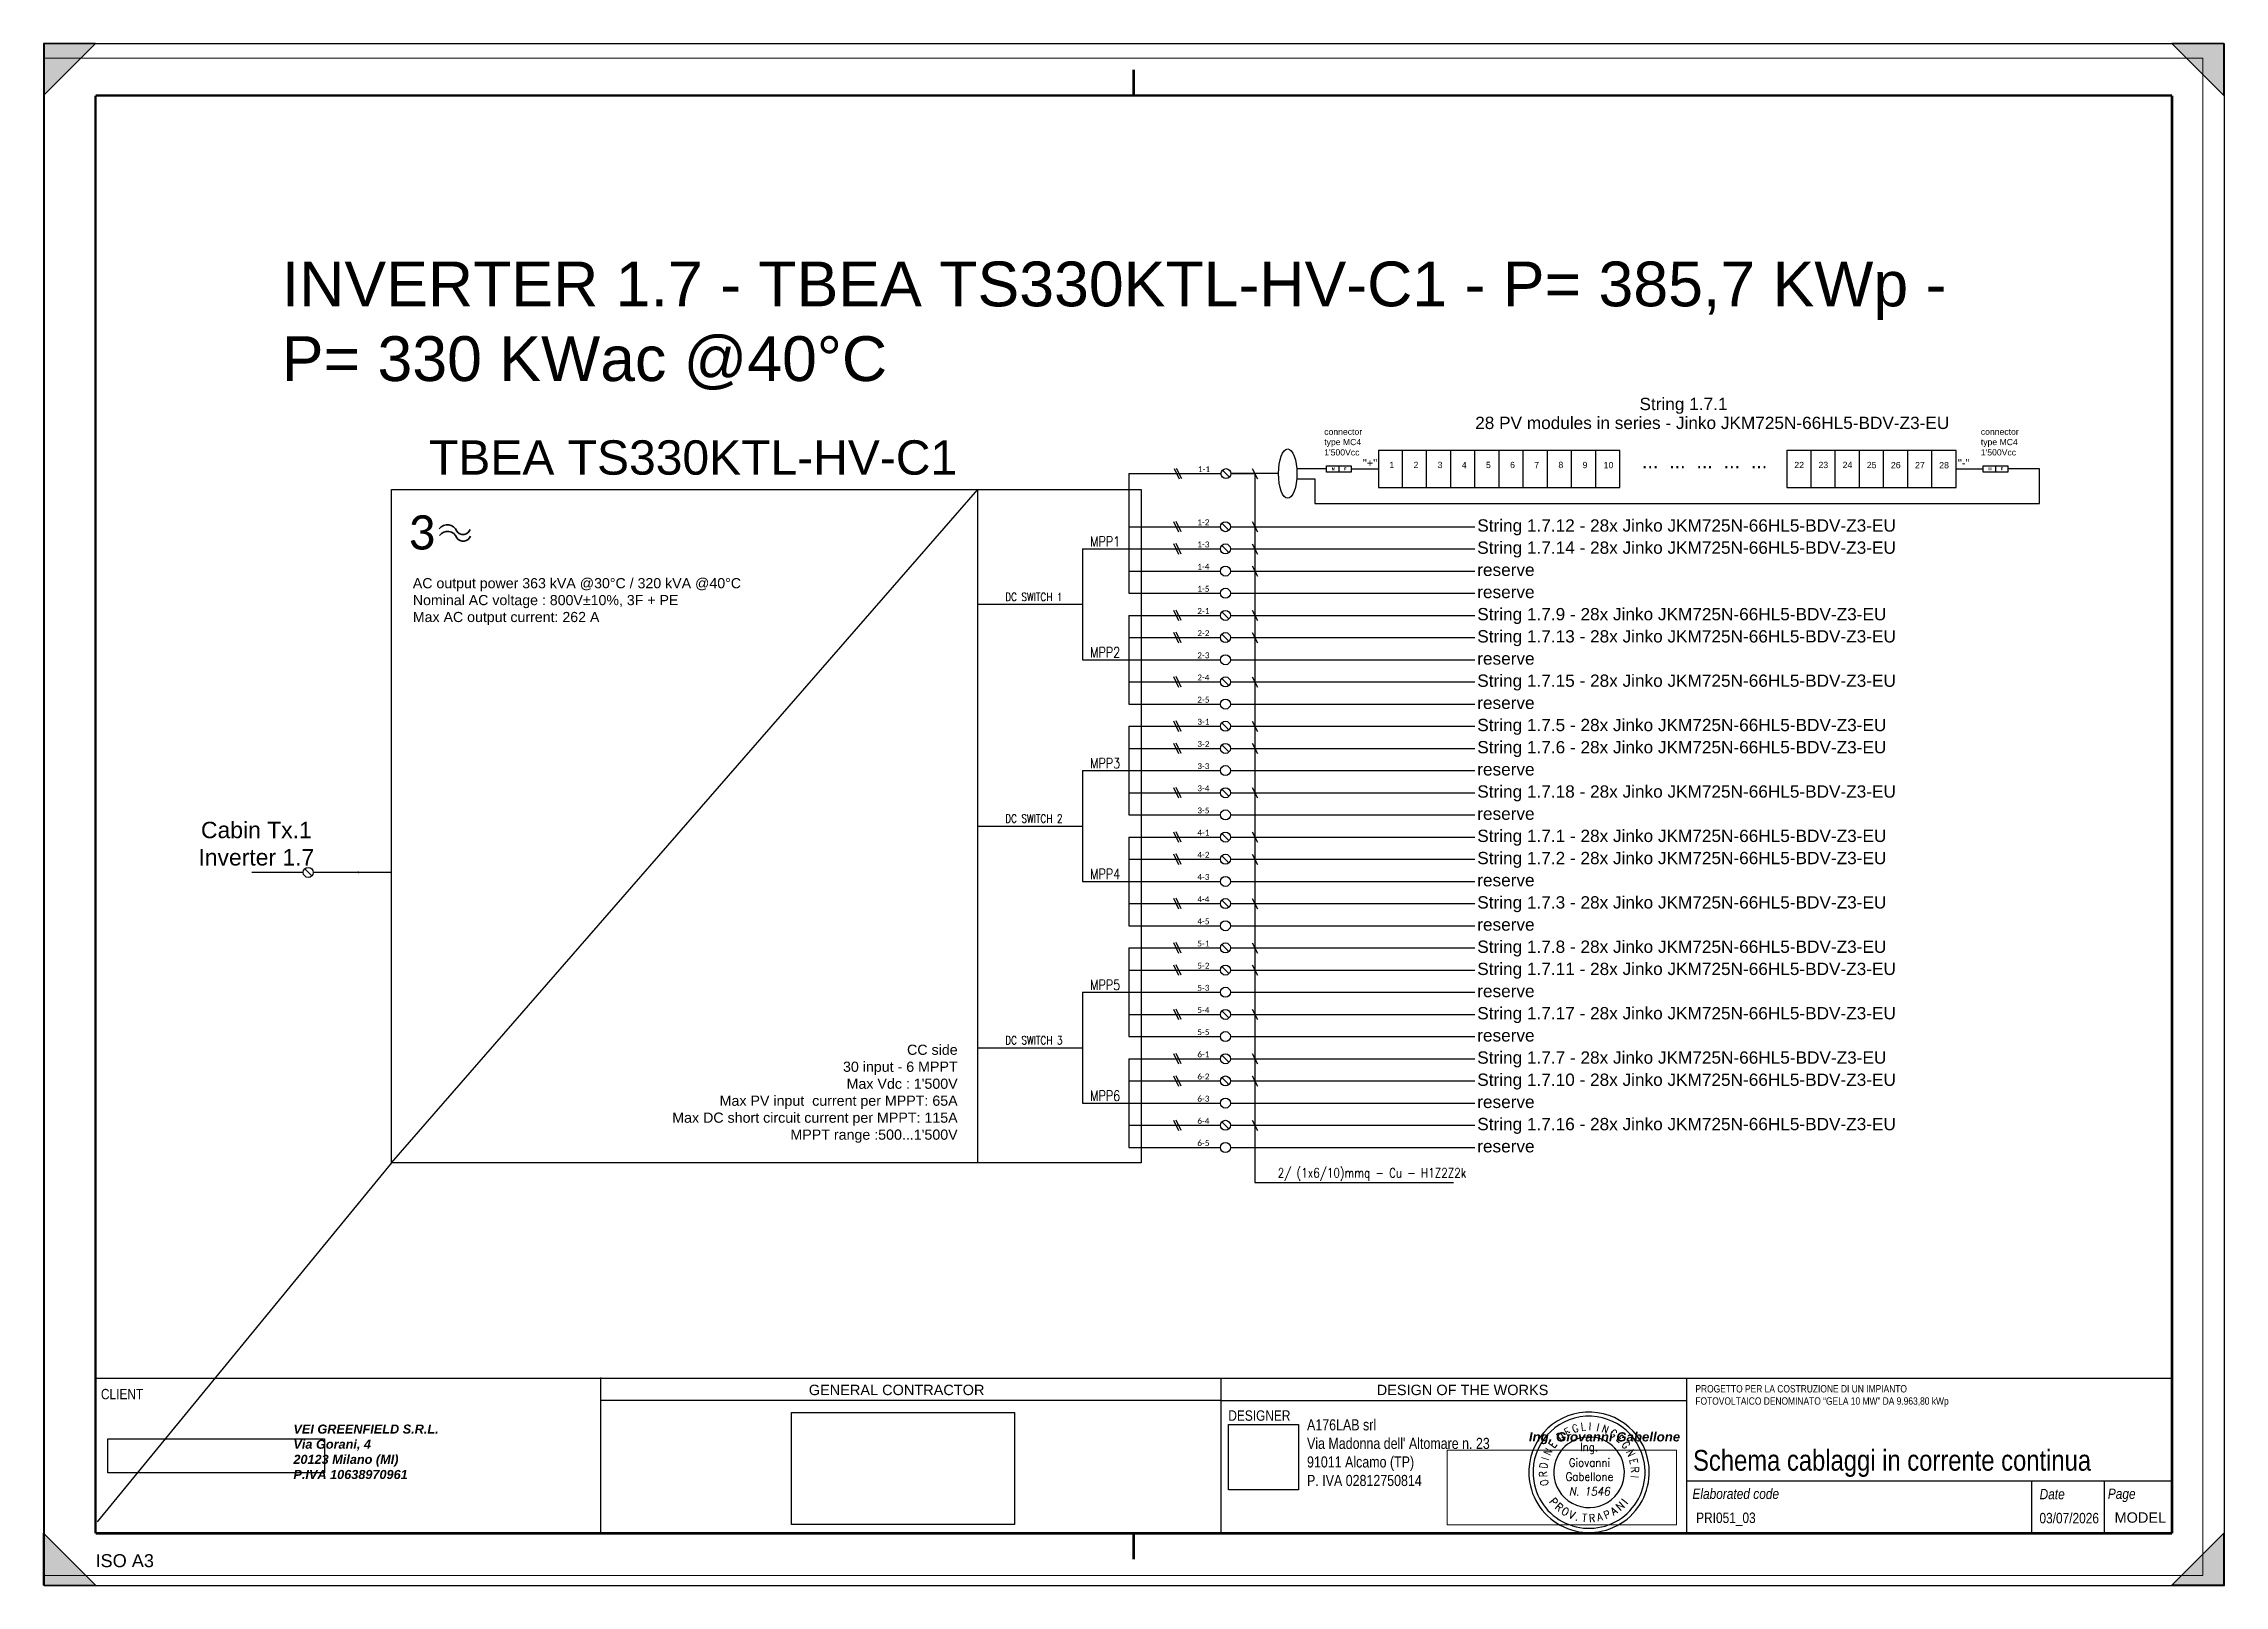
# Paper-space layout '1.7' of a CAD drawing. Header units: millimetres. Extents: x 2 to 422, y 0 to 297.
# The model-space entities are those that its viewports show. They can reach past a viewport. Long polylines and large blocks are cut down to what shows.
import ezdxf
from ezdxf.enums import TextEntityAlignment as Align

# ---------------------------------------------------------------- set-up
doc = ezdxf.new("R2010")
doc.units = ezdxf.units.MM
doc.header["$XCLIPFRAME"] = 2
doc.linetypes.add('CONTINUA', pattern=[0])
doc.linetypes.add('TRATTEGGIATA', pattern=[19.049999999999997, 12.7, -6.349999999999998])
for name, color, linetype in [('-Testi', 1, 'Continuous'), ('firme', 7, 'Continuous'), ('ISO Formato', 7, 'Continuous'), ('ISO FORMATO A3 SENZA TESTATA', 7, 'Continuous'), ('ISO LINEA DI TAGLIO', 253, 'Continuous'), ('ISO Testo', 7, 'Continuous'), ('testata', 7, 'CONTINUA'), ('TIMBRO', 153, 'Continuous'), ('TRATTEGGIATA', 40, 'TRATTEGGIATA')]:
    doc.layers.add(name, color=color, linetype=linetype)
doc.layers.add('Livello 1', color=7, linetype='Continuous', lineweight=0)
doc.styles.add('ARIAL', font='arial.ttf')
doc.styles.add('Formato ISO', font='arial.ttf')
doc.styles.add('Legend', font='calibri.ttf')
doc.styles.add('ROMANS', font='romans.shx', dxfattribs={"width": 0.8, "height": 0.2})
doc.styles.add('ROMANT', font='romant.shx', dxfattribs={"height": 0.2})
doc.styles.add('SIMPLEX', font='SIMPLEX', dxfattribs={"width": 0.8})
doc.styles.get("Standard").update_dxf_attribs({"font": 'arial.ttf'})
doc.styles.add('VALE', font='swissc.ttf')
picture_1 = doc.add_image_def('image1.jpg', size_in_pixel=(539, 175))
picture_2 = doc.add_image_def('image2.png', size_in_pixel=(565, 89))
picture_3 = doc.add_image_def('image3.png', size_in_pixel=(500, 251))
picture_4 = doc.add_image_def('image4.jpg', size_in_pixel=(1111, 1036))

# ---------------------------------------------------------------- blocks, each defined once
blk = doc.blocks.new('A$C63187F01')
at = {"layer": 'TIMBRO'}
for radius, start, end in [(1.15999999999999, 9.105136027296592, 189.1051360272949), (1.07999999999999, 9.105136027296592, 189.1051360272949), (0.679999999999991, 9.105136027296592, 189.1051360272949), (1.15999999999999, 189.1051360272949, 9.105136027296592), (1.07999999999999, 189.1051360272949, 9.105136027296592), (0.679999999999991, 189.1051360272949, 9.105136027296592)]:
    blk.add_arc((0, 0), radius, start, end, dxfattribs=at)
at = {"layer": 'TIMBRO', "style": 'ROMANT', "width": 0.85}
for s, rotation, p in [('E', 28.17592029116496, (-0.3824660734296117, 0.7140165983191907)), ('G', 17.52598430968996, (-0.2439220152376436, 0.772400188038816)), ('L', 7.090058753132115, (-0.0999777312645449, 0.803806228671547)), ('I', 358.7961288682809, (0.0170180748996245, 0.8098212056538756)), ('I', 348.6434814339645, (0.1594998227646158, 0.7941409236011197)), ('N', 339.280516534409, (0.2865722665468979, 0.7576122596989592)), ('N', 63.48437489733794, (-0.7247982432181193, 0.361617901420729)), ('E', 52.40714180735711, (-0.6418162093914364, 0.4941375854581338)), ('D', 38.61204339177493, (-0.505475523407938, 0.632925347284683)), ('G', 327.7755559631449, (0.4319221628173297, 0.685232256440969)), ('E', 317.1256199816696, (0.5511185261302673, 0.5936062416754027)), ('G', 306.4756840001942, (0.6513284743503789, 0.4815300805769171)), ('N', 294.9707234289304, (0.7342841281877384, 0.341945637626182)), ('R', 92.43304528897123, (-0.8092697948665675, -0.0343860308355062)), ('D', 81.56919470707903, (-0.8012468547890723, 0.1187580636865988)), ('I', 72.84733979689435, (-0.7739731119752964, 0.238884118223126)), ('E', 283.8934903389495, (0.7863024527493963, 0.1944953798943487)), ('R', 273.2435543574741, (0.8087024140580465, 0.0458301810675153)), ('O', 103.0829812704469, (-0.7889750302312581, -0.1833532156019828)), ('I', 264.307886566424, (0.8060060775601128, -0.0803380540972825))]:
    blk.add_text(s, height=0.15, rotation=rotation, dxfattribs=at).set_placement(p, align=Align.CENTER)
at = {"layer": 'TIMBRO', "style": 'ROMANS', "width": 0.9}
for s, p in [('Ing.', (1.313009079e-07, 0.4085925105044482)), ('Giovanni', (0.0075545987859016, 0.1075051202444968)), ('Gabellone', (0.007554585066373, -0.1638305355915151))]:
    blk.add_text(s, height=0.16, dxfattribs=at).set_placement(p, align=Align.CENTER)
at = {"layer": 'TIMBRO', "style": 'ROMANS', "oblique": 10, "width": 0.9}
blk.add_text('N. 1546', height=0.16, dxfattribs=at).set_placement((0.007554585066373, -0.4484680293613508), align=Align.CENTER)
at = {"layer": 'TIMBRO', "style": 'ROMANT', "text_generation_flag": 6, "width": 0.9}
for s, rotation, p in [('P', 129.9701413897099, (-0.73572414304485, -0.6166927803541284)), ('R', 139.5111729515321, (-0.623327763049133, -0.7301112927575844)), ('O', 148.8609498648018, (-0.4964321285984569, -0.8216782470621808)), ('V', 158.2107267780695, (-0.3563462401526749, -0.8914131237137182)), ('T', 174.3802347924072, (-0.0940091668817331, -0.9553859306804637)), ('R', 183.7300117056766, (0.0624528102228794, -0.9579664119870015)), ('A', 193.4622252675087, (0.2234920665997322, -0.933622673335947)), ('P', 203.0032568293325, (0.3751521134961706, -0.8836633361973014)), ('A', 212.5442883911549, (0.5164333161652053, -0.8092568380647691)), ('N', 222.6586311643547, (0.6505237136199185, -0.705987888010924)), ('I', 230.858393287566, (0.7445646931580825, -0.605989618477409)), ('.', 165.069514478294, (-0.2473410615262708, -0.9275895640222842))]:
    blk.add_text(s, height=0.15, rotation=rotation, dxfattribs=at).set_placement(p, align=Align.CENTER)
blk = doc.blocks.new('TESTATA_ORIZ')
for points in [[(-0.0699676079475467, 29.90025059768198), (400.149622289405, 29.90025059768198)], [(97.1902921321962, 30.02336188326467), (97.1902921321962, -0.0177559400219707)], [(216.7129702017337, 29.90025059768198), (216.7129702017337, 0)], [(306.4132899808174, 29.95782913373592), (306.4132899808174, -0.0373489915230039)], [(216.7129702017337, 25.58466010262339), (97.1902921321962, 25.58466010262339)], [(216.7129702017337, 25.58466010262339), (306.4132899808174, 25.58466010262339)], [(306.4132899808174, 10.09393447839386), (399.9946335071397, 10.09393447839386)], [(372.8528758033935, 10.06120158330736), (372.8528758033935, -0.0017945035822322)], [(386.8552724335677, 10.09393447839386), (386.8552724335677, 0)]]:
    blk.add_lwpolyline(points)
blk.add_lwpolyline([(0, 29.90025059768198), (400, 29.90025059768198), (400, 0), (0, 0)], close=True)
at = {"layer": 'firme', "xscale": 10, "yscale": 10, "zscale": 10}
blk.add_blockref('A$C63187F01', (287.6416002064349, 11.75734535063213), dxfattribs=at)
at = {"char_height": 2, "attachment_point": 1, "style": 'VALE'}
for s, width, insert in [('\\pxql;CLIENT', 62.13257653758773, (0.9716305739987092, 27.82619541131167)), ('\\pxql;DESIGNER', 62.13257653758773, (218.152149374866, 23.68897433024338)), ('\\pxql;{\\fSwis721 Cn BT|b0|i1|c0|p34;Elaborated code}', 57.42921800797819, (307.5581105855974, 8.620199347302531)), ('\\pxql;{\\fSwis721 Cn BT|b0|i1|c0|p34;Date}', 57.42921800797819, (374.4343936400085, 8.559032495573973)), ('\\pxql;{\\fSwis721 Cn BT|b0|i1|c0|p34;Page}', 57.42921800797819, (387.5775412735152, 8.620199347302531))]:
    blk.add_mtext_dynamic_manual_height_columns(s, width=width, gutter_width=25, heights=[8.879778938413974], dxfattribs=dict(at, insert=insert))
at = {"attachment_point": 4, "style": 'VALE'}
for s, insert, char_height, width in [('{\\f@Arial Unicode MS|b0|i0|c0|p34;GENERAL CONTRACTOR}', (137.3333100181189, 27.61036141397017), 2, 62.13257653758773), ('{\\f@Arial Unicode MS|b0|i0|c0|p34;DESIGN OF THE WORKS}', (246.743246528662, 27.61036141397017), 2, 62.13257653758773), ('{\\H0.83333x;\\C250;\\c1710618;PROGETTO PER LA COSTRUZIONE DI UN IMPIANTO\\PFOTOVOLTAICO DENOMINATO “GELA 10 MW” DA 9.963,80 kWp}', (308.1288091407623, 26.45304518701414), 1.7, 96.45484136060873)]:
    blk.add_mtext(s, dxfattribs=dict(at, insert=insert, char_height=char_height, width=width))
at = {"insert": (388.8723227745414, 3.023095414783931), "char_height": 2, "attachment_point": 4}
blk.add_mtext('MODEL', dxfattribs=at)
at = {"style": 'VALE'}
for tag, height, p in [('TITOLO_ELABORATO', 4, (307.6799596854908, 14.06286495316817)), ('EL', 2, (308.2763400574549, 2.988306874538372)), ('DATA1', 2, (374.4038837955039, 2.927140022809808))]:
    blk.add_attdef(tag, text='', height=height, dxfattribs=at).set_placement(p, align=Align.MIDDLE_LEFT)
at = {"layer": 'Livello 1'}
for s, insert, char_height, attachment_point in [('\\pxql;{\\fArial|b1|i1|c0|p34;\\H0.58333x;\\C250;\\c1710618;VEI GREENFIELD S.R.L.\\PVia Gorani, 4\\P20123 Milano (MI)\\PP.IVA 10638970961}', (52.04005891364793, 20.95944437869185), 3, 2), ('{\\fArial|b1|i1|c0|p34;\\H11.83894x;\\W1.02632;Ing. Giovanni Gabellone}', (276.05221707422, 17.16431292448878), 0.15, 7)]:
    blk.add_mtext(s, dxfattribs=dict(at, insert=insert, char_height=char_height, attachment_point=attachment_point))
at = {"layer": 'testata', "linetype": 'CONTINUA', "lineweight": 25, "insert": (258.7298298923781, 15.52275412109771), "char_height": 3, "width": 50.83305338474382, "attachment_point": 5, "style": 'ARIAL'}
blk.add_mtext("\\pxql;{\\H0.71429x;\\W0.8;A176LAB srl\\PVia Madonna dell' Altomare n. 23\\P91011 Alcamo (TP)\\PP. IVA 02812750814}", dxfattribs=at)
image = blk.add_image(picture_3, insert=(134.0290691254413, 1.710914103838149), size_in_units=(42.92731988865225, 21.549514584103427))
image.dxf.flags = 7
image = blk.add_image(picture_2, insert=(2.286596279577508, 11.651344692531), size_in_units=(41.74781706432985, 6.5762048119032945))
image.set_boundary_path([(-0.5, -0.5), (564.5, 88.49999999999999)])
image.dxf.clipping = 0
image = blk.add_image(picture_4, insert=(218.2123042816674, 8.373210778518114), size_in_units=(13.48003219349629, 12.570039021118054))
image.dxf.flags = 7
at = {"color": 7, "lineweight": 0, "true_color": 0xffffff}
image = blk.add_image(picture_1, insert=(260.2868776868563, 1.650954984690542), size_in_units=(44.21120616239327, 14.354287715062734), dxfattribs=at)
image.set_boundary_path([(-0.5, -0.5), (538.4999999999999, 174.5)])
image.dxf.clipping = 0
blk = doc.blocks.new('*U100')
at = {"layer": 'ISO Testo'}
h = blk.add_hatch(color=256, dxfattribs=at)
h.paths.add_polyline_path([(420.0000090385009, 297.0325926260448), (410.000009038501, 297.0325926260448), (420.0000090385009, 287.0325926260448)])
h.paths.add_polyline_path([(420.0000090385009, 10.03259262604479), (410.000009038501, 0.0325926260447886), (420.0000090385009, 0.0325926260447886)])
h.paths.add_polyline_path([(9.0385010481e-06, 10.03259262604479), (9.0385010481e-06, 0.0325926260447886), (10.00000903850104, 0.0325926260447886)])
h.paths.add_polyline_path([(10.00000903850104, 297.0325926260448), (9.0385010481e-06, 297.0325926260448), (9.0385010481e-06, 287.0325926260448)])
at = {"layer": 'ISO Formato', "const_width": 0.5}
for points in [[(210.0000090385011, 287.0325926260448), (10.00000903850104, 287.0325926260448)], [(10.00000903850104, 287.0325926260448), (10.00000903850104, 10.03259262604479)], [(10.00000903850104, 10.03259262604479), (210.0000090385011, 10.03259262604479)]]:
    blk.add_lwpolyline(points, dxfattribs=at)
at = {"layer": 'ISO FORMATO A3 SENZA TESTATA', "const_width": 0.5}
for points in [[(210.0000090385011, 287.0325926260448), (410.000009038501, 287.0325926260448)], [(410.000009038501, 287.0325926260448), (410.000009038501, 10.03259262604479)], [(410.000009038501, 10.03259262604479), (210.0000090385011, 10.03259262604479)]]:
    blk.add_lwpolyline(points, dxfattribs=at)
at = {"layer": 'ISO LINEA DI TAGLIO'}
blk.add_lwpolyline([(0.0974469984366806, -1.8687860575e-06), (420.1012052352025, -1.8687860575e-06), (420.1012052352025, 297.0122579247036), (0.0974469984366806, 297.0122579247036)], close=True, dxfattribs=at)
at = {"layer": 'ISO Testo'}
for p, q in [((9.0385010481e-06, 297.0325926260448), (9.0385010481e-06, 287.0325926260448)), ((10.00000903850104, 297.0325926260448), (9.0385010481e-06, 297.0325926260448)), ((10.00000903850104, 297.0325926260448), (9.0385010481e-06, 287.0325926260448)), ((420.0000090385009, 297.0325926260448), (410.000009038501, 297.0325926260448)), ((420.0000090385009, 287.0325926260448), (410.000009038501, 297.0325926260448)), ((420.0000090385009, 287.0325926260448), (420.0000090385009, 297.0325926260448)), ((9.0385010481e-06, 0.0325926260447886), (9.0385010481e-06, 10.03259262604479)), ((9.0385010481e-06, 10.03259262604479), (10.00000903850104, 0.0325926260447886)), ((410.000009038501, 0.0325926260447886), (420.0000090385009, 10.03259262604479)), ((420.0000090385009, 0.0325926260447886), (420.0000090385009, 10.03259262604479)), ((9.0385010481e-06, 0.0325926260447886), (10.00000903850104, 0.0325926260447886)), ((420.0000090385009, 0.0325926260447886), (410.000009038501, 0.0325926260447886))]:
    blk.add_line(p, q, dxfattribs=at)
at = {"layer": 'ISO Testo', "const_width": 0.5}
for points in [[(210.0000090385011, 287.0325926260448), (210.0000090385011, 292.0325926260448)], [(210.0000090385011, 10.03259262604479), (210.0000090385011, 5.032592626044788)]]:
    blk.add_lwpolyline(points, dxfattribs=at)
at = {"layer": 'ISO Testo', "style": 'Formato ISO'}
blk.add_text('ISO A3', height=2.5, dxfattribs=at).set_placement((10.00000903850104, 3.512349110778814))
blk = doc.blocks.new('P00102')
at = {"color": 1, "linetype": 'ByBlock', "lineweight": 25}
for p, q in [((0.0185414473933605, 3.62500173526314), (-3.581458552606548, -3.574998264736676)), ((1.818541447393428, 3.62500173526314), (-1.78145855260648, -3.574998264736676)), ((3.618541447393609, 3.62500173526314), (0.0185414473934742, -3.574998264736676))]:
    blk.add_line(p, q, dxfattribs=at)
blk = doc.blocks.new('P00')
at = {"color": 1}
for points in [[(-18.69457844420282, 25.69178981461047), (6.820592160970078, -25.33855139573532)], [(19.57817746355653, -25.33855139573532), (-5.93699314161455, 25.69178981461047)]]:
    blk.add_lwpolyline(points, dxfattribs=at)

msp = doc.modelspace()

# ---------------------------------------------------------------- linework, layer by layer
for points in [[(107628.0779532783, 163644.287454484), (107628.0779532783, 163461.9170672172), (108813.8493108743, 163461.9170672172), (108813.8493108743, 163643.7611349596), (107628.0779532783, 163643.7611349596)], [(107746.6550890379, 163461.9170672172), (107746.6550890379, 163643.7611349596)], [(107865.2322247975, 163461.653907455), (107865.2322247975, 163643.4979751974)], [(107983.8093605571, 163461.3907476927), (107983.8093605571, 163643.2348154352)], [(108102.3864963167, 163461.9170672172), (108102.3864963167, 163643.7611349596)], [(108220.9636320763, 163461.653907455), (108220.9636320763, 163643.4979751974)], [(108339.5407678359, 163461.3907476927), (108339.5407678359, 163643.2348154352)], [(108458.1179035955, 163461.9170672172), (108458.1179035955, 163643.7611349596)], [(108576.6950393551, 163461.653907455), (108576.6950393551, 163643.4979751974)], [(108695.2721751147, 163461.3907476927), (108695.2721751147, 163643.2348154352)], [(109633.8493108743, 163644.287454484), (109633.8493108743, 163461.9170672172), (110463.8892611915, 163461.9170672172), (110463.8892611915, 163643.7611349596), (109633.8493108743, 163643.7611349596)], [(109752.4264466339, 163461.9170672172), (109752.4264466339, 163643.7611349596)], [(109871.0035823935, 163461.653907455), (109871.0035823935, 163643.4979751974)], [(109989.5807181531, 163461.3907476927), (109989.5807181531, 163643.2348154352)], [(110108.1578539127, 163461.9170672172), (110108.1578539127, 163643.7611349596)], [(110226.7349896723, 163461.653907455), (110226.7349896723, 163643.4979751974)], [(110226.7349896723, 163461.653907455), (110226.7349896723, 163643.4979751974)], [(110345.3121254319, 163461.3907476927), (110345.3121254319, 163643.2348154352)], [(110345.3121254319, 163461.3907476927), (110345.3121254319, 163643.2348154352)], [(110463.8892611915, 163461.9170672172), (110463.8892611915, 163643.7611349596)], [(106403.2, 163529.8734797899), (106403.2, 162942.7452359462)], [(106897.5280928436, 163512.4876597593), (106862.7564527823, 163547.2592998206)], [(106901.8267769738, 163529.8734797899), (107021.8267769738, 163529.8734797899), (107021.8267769738, 160050.427001942)], [(107009.0691916712, 163555.3886503952), (107034.5843622764, 163504.3583091847)], [(107009.0691916712, 163555.3886503952), (107034.5843622764, 163504.3583091847)], [(107434.5661456699, 163568.449076063), (107434.5661456699, 163537.7554456382)], [(107495.2016813228, 163553.1022608506), (107628.0779532783, 163553.1022608506)], [(110464.3769960049, 163553.1022608506), (110597.2532679604, 163553.1022608506)], [(110657.8888036133, 163568.449076063), (110657.8888036133, 163537.7554456382)], [(102784.3128587903, 160146.8455402219), (105662.5821875186, 163451.218536011)], [(105662.5821875186, 160146.8455402219), (105662.5821875186, 163451.218536011)], [(106894.6253345241, 163251.8771845939), (106859.8536944628, 163286.6488246551)], [(107009.0691916712, 163294.7781752297), (107034.5843622764, 163243.7478340193)], [(106175, 163160.4237483984), (106403.2, 163160.4237483984)], [(106175, 163160.4237483984), (106175, 162616.227467268)], [(106894.6253345241, 163143.0379283678), (106859.8536944628, 163177.809568429)], [(107009.0691916712, 163185.9389190037), (107034.5843622764, 163134.9085777932)], [(107009.0691916712, 163077.0996627775), (107034.5843622764, 163026.0693215671)], [(105662.5821875186, 162888.3256078332), (106174.9999999999, 162888.3256078332)], [(106403.2, 162833.9059797202), (106403.2, 162398.5489548159)], [(106894.6253345241, 162816.5201596896), (106859.8536944628, 162851.2917997508)], [(107009.0691916712, 162859.4211503254), (107034.5843622764, 162808.390809115)], [(106894.6253345241, 162707.6809034635), (106859.8536944628, 162742.4525435247)], [(107009.0691916712, 162750.5818940993), (107034.5843622764, 162699.5515528889)], [(106175, 162616.227467268), (106403.2, 162616.227467268)], [(106894.6253345241, 162490.0023910113), (106859.8536944628, 162524.7740310725)], [(107009.0691916712, 162532.9033816471), (107034.5843622764, 162481.8730404368)], [(106894.6253345241, 162272.3238785591), (106859.8536944628, 162307.0955186204)], [(107009.0691916712, 162315.2248691949), (107034.5843622764, 162264.1945279845)], [(106403.2, 162289.7096985898), (106403.2, 161854.3526736854)], [(106894.6253345241, 162163.484622333), (106859.8536944628, 162198.2562623943)], [(107009.0691916712, 162206.3856129688), (107034.5843622764, 162155.3552717585)], [(106175, 162072.0311861376), (106403.2, 162072.0311861376)], [(106175, 162072.0311861376), (106175, 161527.8349050071)], [(106894.6253345241, 161945.8061098809), (106859.8536944628, 161980.5777499421)], [(107009.0691916712, 161988.7071005167), (107034.5843622764, 161937.6767593063)], [(105662.5821875186, 161799.9330455723), (106174.9999999999, 161799.9330455723)], [(106894.6253345241, 161728.1275974287), (106859.8536944628, 161762.8992374899)], [(107009.0691916712, 161771.0285880645), (107034.5843622764, 161719.9982468541)], [(106403.2, 161745.5134174593), (106403.2, 161310.156392555)], [(106894.6253345241, 161619.2883412027), (106859.8536944628, 161654.0599812638)], [(107009.0691916712, 161662.1893318384), (107034.5843622764, 161611.1589906281)], [(102392.4472640169, 161554.677066225), (102357.6756239557, 161589.4487062863)], [(102784.3128587903, 161572.0628862556), (102399.6487064666, 161572.0628862556)], [(106175, 161527.8349050071), (106403.2, 161527.8349050071)], [(107009.0691916712, 161444.5108193863), (107034.5843622764, 161393.4804781759)], [(106894.6253345241, 161401.6098287505), (106859.8536944628, 161436.3814688117)], [(107009.0691916712, 161226.8323069341), (107034.5843622764, 161175.8019657237)], [(106403.2, 161201.3171363289), (106403.2, 160765.9601114245)], [(106894.6253345241, 161183.9313162983), (106859.8536944628, 161218.7029563595)], [(107009.0691916712, 161117.9930507081), (107034.5843622764, 161066.9627094976)], [(106894.6253345241, 161075.0920600722), (106859.8536944628, 161109.8637001334)], [(106175, 160983.6386238767), (106403.2, 160983.6386238767)], [(106175, 160983.6386238767), (106175, 160439.4423427463)], [(106894.6253345241, 160857.4135476201), (106859.8536944628, 160892.1851876813)], [(107009.0691916712, 160900.3145382558), (107034.5843622764, 160849.2841970454)], [(105662.5821875186, 160711.5404833115), (106174.9999999999, 160711.5404833115)], [(106403.2, 160657.1208551985), (106403.2, 160221.7638302941)], [(106894.6253345241, 160639.7350351679), (106859.8536944628, 160674.5066752291)], [(107009.0691916712, 160682.6360258037), (107034.5843622764, 160631.6056845933)], [(106894.6253345241, 160530.8957789418), (106859.8536944628, 160565.667419003)], [(107009.0691916712, 160573.7967695776), (107034.5843622764, 160522.7664283672)], [(106175, 160439.4423427463), (106403.2, 160439.4423427463)], [(106894.6253345241, 160313.2172664896), (106859.8536944628, 160347.9889065508)], [(107009.0691916712, 160356.1182571255), (107034.5843622764, 160305.0879159151)], [(107021.8267769738, 160050.427001942), (107996.8267769738, 160050.427001942)]]:
    msp.add_lwpolyline(points)
at = {"color": 40, "linetype": 'Continuous'}
for points in [[(106403.2, 163529.8734797899), (106855.5522728129, 163529.8734797899)], [(106901.8295144935, 163269.2630046245), (108102.3120164359, 163269.2630046245)], [(106901.8295144935, 163160.4237483984), (108102.3120164359, 163160.4237483984)], [(106901.8295144935, 162833.9059797202), (108102.3120164359, 162833.9059797202)], [(106901.8295144935, 162725.0667234941), (108102.3120164359, 162725.0667234941)], [(106901.8295144935, 162507.3882110419), (108102.3120164359, 162507.3882110419)], [(106901.8295144935, 162289.7096985898), (108102.3120164359, 162289.7096985898)], [(106403.2, 162180.8704423636), (106852.6495144935, 162180.8704423636)], [(106901.8295144935, 162180.8704423636), (108102.3120164359, 162180.8704423636)], [(106901.8295144935, 161963.1919299115), (108102.3120164359, 161963.1919299115)], [(106403.2, 161745.5134174593), (106852.6495144935, 161745.5134174593)], [(106901.8295144935, 161745.5134174593), (108102.3120164359, 161745.5134174593)], [(106403.2, 161636.6741612332), (106852.6495144935, 161636.6741612332)], [(106901.8295144935, 161636.6741612332), (108102.3120164359, 161636.6741612332)], [(106403.2, 161418.9956487811), (106852.6495144935, 161418.9956487811)], [(106901.8295144935, 161418.9956487811), (108102.3120164359, 161418.9956487811)], [(106403.2, 161201.3171363289), (106852.6495144935, 161201.3171363289)], [(106901.8295144935, 161201.3171363289), (108102.3120164359, 161201.3171363289)], [(106403.2, 161092.4778801028), (106852.6495144935, 161092.4778801028)], [(106901.8295144935, 161092.4778801028), (108102.3120164359, 161092.4778801028)], [(106403.2, 160874.7993676506), (106852.6495144935, 160874.7993676506)], [(106901.8295144935, 160874.7993676506), (108102.3120164359, 160874.7993676506)], [(106403.2, 160657.1208551985), (106852.6495144935, 160657.1208551985)], [(106901.8295144935, 160657.1208551985), (108102.3120164359, 160657.1208551985)], [(106403.2, 160548.2815989724), (106852.6495144935, 160548.2815989724)], [(106901.8295144935, 160548.2815989724), (108102.3120164359, 160548.2815989724)], [(106403.2, 160330.6030865202), (106852.6495144935, 160330.6030865202)], [(106901.8295144935, 160330.6030865202), (108102.3120164359, 160330.6030865202)]]:
    msp.add_lwpolyline(points, dxfattribs=at)
at = {"color": 40}
for points in [[(107138.4675833333, 163529.8734797899), (106904.7322728129, 163529.8734797899)], [(107228.2479051648, 163554.8734797899), (107373.1526714549, 163554.8734797899)], [(107228.2479051648, 163504.8734797899), (107316.6775024454, 163504.8734797899), (107316.6775024454, 163382.793641546), (110873.6488028524, 163382.793641546), (110873.4874366246, 163553.1022608506), (110718.5243392662, 163553.1022608506)]]:
    msp.add_lwpolyline(points, dxfattribs=at)
for points in [[(107373.930610017, 163568.449076063), (107495.2016813228, 163568.449076063), (107495.2016813228, 163537.7554456382), (107373.930610017, 163537.7554456382)], [(110597.2532679604, 163568.449076063), (110718.5243392662, 163568.449076063), (110718.5243392662, 163537.7554456382), (110597.2532679604, 163537.7554456382)], [(102784.3128587903, 163451.218536011), (106464.3612724545, 163451.218536011), (106464.3612724545, 160146.8455402219), (102784.3128587903, 160146.8455402219)]]:
    msp.add_lwpolyline(points, close=True)
at = {"color": 8, "linetype": 'Continuous'}
for points in [[(106403.2, 163051.5844921723), (106852.6495144935, 163051.5844921723)], [(106901.8295144935, 163051.5844921723), (108102.3120164359, 163051.5844921723)], [(106403.2, 162942.7452359462), (106852.6495144935, 162942.7452359462)], [(106901.8295144935, 162942.7452359462), (108102.3120164359, 162942.7452359462)], [(106403.2, 162616.227467268), (106852.6495144935, 162616.227467268)], [(106901.8295144935, 162616.227467268), (108102.3120164359, 162616.227467268)], [(106403.2, 162398.5489548159), (106852.6495144935, 162398.5489548159)], [(106901.8295144935, 162398.5489548159), (108102.3120164359, 162398.5489548159)], [(106403.2, 162072.0311861376), (106852.6495144935, 162072.0311861376)], [(106901.8295144935, 162072.0311861376), (108102.3120164359, 162072.0311861376)], [(106403.2, 161854.3526736854), (106852.6495144935, 161854.3526736854)], [(106901.8295144935, 161854.3526736854), (108102.3120164359, 161854.3526736854)], [(106403.2, 161527.8349050071), (106852.6495144935, 161527.8349050071)], [(106901.8295144935, 161527.8349050071), (108102.3120164359, 161527.8349050071)], [(106403.2, 161310.156392555), (106852.6495144935, 161310.156392555)], [(106901.8295144935, 161310.156392555), (108102.3120164359, 161310.156392555)], [(106403.2, 160983.6386238767), (106852.6495144935, 160983.6386238767)], [(106901.8295144935, 160983.6386238767), (108102.3120164359, 160983.6386238767)], [(106403.2, 160765.9601114245), (106852.6495144935, 160765.9601114245)], [(106901.8295144935, 160765.9601114245), (108102.3120164359, 160765.9601114245)], [(106403.2, 160439.4423427463), (106852.6495144935, 160439.4423427463)], [(106901.8295144935, 160439.4423427463), (108102.3120164359, 160439.4423427463)], [(106403.2, 160221.7638302941), (106852.6495144935, 160221.7638302941)], [(106901.8295144935, 160221.7638302941), (108102.3120164359, 160221.7638302941)]]:
    msp.add_lwpolyline(points, dxfattribs=at)
at = {"color": 4}
msp.add_lwpolyline([(102350.474181506, 161572.0628862556), (102098.32062109, 161572.0628862556)], dxfattribs=at)
at = {"color": 7}
for centre in [(106880.1422728129, 163529.8734797899), (106877.2395144935, 163269.2630046245), (106877.2395144935, 163160.4237483984), (106877.2395144935, 162833.9059797202), (106877.2395144935, 162725.0667234941), (106877.2395144935, 162507.3882110419), (106877.2395144935, 162289.7096985898), (106877.2395144935, 162180.8704423636), (106877.2395144935, 161963.1919299115), (106877.2395144935, 161745.5134174593), (106877.2395144935, 161636.6741612332), (106877.2395144935, 161418.9956487811), (106877.2395144935, 161201.3171363289), (106877.2395144935, 161092.4778801028), (106877.2395144935, 160874.7993676506), (106877.2395144935, 160657.1208551985), (106877.2395144935, 160548.2815989724), (106877.2395144935, 160330.6030865202)]:
    msp.add_circle(centre, 24.59, dxfattribs=at)
at = {"color": 8, "linetype": 'Continuous'}
msp.add_circle((106877.2395144935, 163051.5844921723), 24.59, dxfattribs=at)
at = {"color": 8}
for centre in [(106877.2395144935, 162942.7452359462), (106877.2395144935, 162616.227467268), (106877.2395144935, 162398.5489548159), (106877.2395144935, 162072.0311861376), (106877.2395144935, 161854.3526736854), (106877.2395144935, 161527.8349050071), (106877.2395144935, 161310.156392555), (106877.2395144935, 160983.6386238767), (106877.2395144935, 160765.9601114245), (106877.2395144935, 160439.4423427463), (106877.2395144935, 160221.7638302941)]:
    msp.add_circle(centre, 24.59, dxfattribs=at)
msp.add_circle((102375.0614439863, 161572.0628862556), 24.58726248030871)
at = {"lineweight": 35}
for centre, radius, start, end in [((103057.8963214802, 163228.7123058284), 50.10158679896896, 22.57714482321823, 141.9873610374973), ((103058.6825029869, 163195.8204133665), 50.10158679897022, 22.57714482321823, 141.9873610374973), ((103135.1098090731, 163267.2854924432), 36.4958631825816, 211.9962466631755, 342.6174202888712), ((103135.8959905798, 163234.3935999812), 36.49586318257663, 211.9962466631755, 342.6174202888712)]:
    msp.add_arc(centre, radius, start, end, dxfattribs=at)
msp.add_ellipse((107183.3577442491, 163529.8734797899), major_axis=(0, -121.0803726117519), ratio=0.370746801875944)
at = {"layer": 'Defpoints', "color": 1}
msp.add_line((102784.3128587903, 160146.8455402219), (101338.8479427935, 158382.9891258013), dxfattribs=at)
at = {"layer": 'TRATTEGGIATA', "color": 40, "linetype": 'Continuous', "ltscale": 0.5}
for points in [[(106403.2, 163269.2630046245), (106852.6495144935, 163269.2630046245)], [(106403.2, 163160.4237483984), (106852.6495144935, 163160.4237483984)], [(106403.2, 162833.9059797202), (106852.6495144935, 162833.9059797202)], [(106403.2, 162725.0667234941), (106852.6495144935, 162725.0667234941)], [(106403.2, 162507.3882110419), (106852.6495144935, 162507.3882110419)], [(106403.2, 162289.7096985898), (106852.6495144935, 162289.7096985898)], [(106403.2, 161963.1919299115), (106852.6495144935, 161963.1919299115)]]:
    msp.add_lwpolyline(points, dxfattribs=at)

# ---------------------------------------------------------------- block references
for name, p in [('P00', (106643.8218410398, 163530.0506807734)), ('P00', (106640.9190827203, 163269.440205608)), ('P00', (106640.9190827203, 163160.6009493819)), ('P00', (106640.9190827203, 162834.0831807037)), ('P00', (106640.9190827203, 162725.2439244776)), ('P00', (106640.9190827203, 162507.5654120255)), ('P00', (106640.9190827203, 162289.8868995732)), ('P00', (106640.9190827203, 162181.0476433472)), ('P00', (106640.9190827203, 161963.369130895)), ('P00', (106640.9190827203, 161745.6906184428)), ('P00', (106640.9190827203, 161636.8513622167)), ('P00102', (102619.8533334396, 161571.8856852721)), ('P00', (106640.9190827203, 161419.1728497646)), ('P00', (106640.9190827203, 161201.4943373124)), ('P00', (106640.9190827203, 161092.6550810863)), ('P00', (106640.9190827203, 160874.9765686341)), ('P00', (106640.9190827203, 160657.298056182)), ('P00', (106640.9190827203, 160548.4587999559)), ('P00', (106640.9190827203, 160330.7802875037))]:
    msp.add_blockref(name, p)

# ---------------------------------------------------------------- texts
at = {"layer": '-Testi', "color": 7, "attachment_point": 5, "style": 'SIMPLEX'}
for s, insert, char_height, width in [('MPP1', (106286.8996779914, 163196.7136184267), 50, 54.43236395770274), ('DC SWITCH 1', (105937.0702974042, 162924.6154778615), 40, 391.7310769769952), ('MPP2', (106286.8996779914, 162652.5173372963), 50, 54.43236395770274), ('MPP3', (106286.8996779914, 162108.3210561659), 50, 54.43236395770274), ('DC SWITCH 2', (105937.0702974042, 161836.2229156006), 40, 391.7310769769952), ('MPP4', (106286.8996779914, 161564.1247750355), 50, 54.43236395770274), ('MPP5', (106286.8996779914, 161019.928493905), 50, 54.43236395770274), ('DC SWITCH 3', (105937.0702974042, 160747.8303533398), 40, 391.7310769769952), ('MPP6', (106286.8996779914, 160475.7322127746), 50, 54.43236395770274), ('2/ (1x6/10)mmq - Cu - H1Z2Z2k', (107596.9589961982, 160089.0471959505), 46.62125793982331, 1811.153034310845)]:
    msp.add_mtext(s, dxfattribs=dict(at, insert=insert, char_height=char_height, width=width))
for s, insert, char_height, width, attachment_point in [('INVERTER 1.7 - TBEA TS330KTL-HV-C1 - P= 385,7 KWp - P= 330 KWac @40°C', (102245.1315138779, 164571.1530570566), 220, 8459.92081239587, 1), ('28 PV modules in series - Jinko JKM725N-66{\\C7;HL5-BD}V-Z3-EU', (108103.4417684069, 163809.3184071606), 60.44320266841616, 2681.977403692902, 1), ('TBEA TS330KTL-HV-C1', (102967.6453283042, 163693.4297163469), 168.7039978620646, 3487.591366341201, 1), ("connector type MC4\\P1'500Vcc", (107362.2881078137, 163750.6229730185), 30.34407766993254, 266.3468481861055, 1), ("connector type MC4\\P1'500Vcc", (110585.6107657571, 163750.6229730185), 30.34407766993254, 266.3468481861055, 1), ("''+''", (107551.3926225792, 163601.0509238846), 38.08496559255708, 72.40086885169148, 1), ('1 ', (107681.9308649277, 163587.864103422), 30.84489911294951, 30.84489911294951, 1), ('2 ', (107800.5080006873, 163587.864103422), 30.84489911294951, 30.84489911294951, 1), ('3 ', (107919.0851364469, 163587.864103422), 30.84489911294951, 30.84489911294951, 1), ('4 ', (108037.6622722065, 163587.3377838975), 30.84489911294951, 30.84489911294951, 1), ('5 ', (108156.2394079661, 163587.864103422), 30.84489911294951, 30.84489911294951, 1), ('6 ', (108274.8165437257, 163587.864103422), 30.84489911294951, 30.84489911294951, 1), ('7 ', (108393.3936794853, 163587.3377838975), 30.84489911294951, 30.84489911294951, 1), ('8 ', (108511.9708152449, 163587.864103422), 30.84489911294951, 30.84489911294951, 1), ('9 ', (108630.5479510045, 163587.6009436597), 30.84489911294951, 30.84489911294951, 1), ('10 ', (108733.9448937363, 163587.3377838975), 30.84489911294951, 30.84489911294951, 1), ('22 ', (109669.8968865049, 163587.6009436597), 30.84489911294951, 30.84489911294951, 1), ('23 ', (109788.4740222645, 163587.864103422), 30.84489911294951, 30.84489911294951, 1), ('24 ', (109907.0511580241, 163587.864103422), 30.84489911294951, 30.84489911294951, 1), ('25 ', (110025.6282937837, 163587.6009436597), 30.84489911294951, 30.84489911294951, 1), ('26 ', (110144.2054295433, 163587.3377838975), 30.84489911294951, 30.84489911294951, 1), ('27', (110262.7825653029, 163587.0746241353), 30.84489911294951, 30.84489911294951, 1), ('28 ', (110381.3597010625, 163586.811464373), 30.84489911294951, 30.84489911294951, 1), ("''-''", (110472.685647004, 163601.0509238846), 38.08496559255708, 72.40086885169148, 1), ('\\pxql;{\\fArial|b1|i0|c0|p34;M}', (107399.3888729161, 163560.0951623431), 13.78454144922869, 16.70258049221593, 1), ('\\pxql;{\\fArial|b1|i0|c0|p34;F}', (107460.024408569, 163560.0951623431), 13.78454144922869, 16.70258049221593, 1), ('...  ...  ...  ...  ... ', (108922.230293716, 163624.9027629267), 68.89403447450137, 747.0275359160767, 1), ('\\pxql;{\\fArial|b1|i0|c0|p34;M}', (110622.7115308595, 163560.0951623431), 13.78454144922869, 16.70258049221593, 1), ('\\pxql;{\\fArial|b1|i0|c0|p34;F}', (110683.3470665124, 163560.0951623431), 13.78454144922869, 16.70258049221593, 1), ('AC output power 363 kVA @30°C / 320 kVA @40°C\\PNominal AC voltage : 800V±10%, 3F + PE \\PMax AC output current: 262 A', (102888.3825215371, 163016.9008978308), 49.77164695424683, 2205.221836437966, 1), ('\\pxqc;Cabin Tx.1\\PInverter 1.7', (101664.8038422391, 161820.6398248461), 80.47639183567892, 910.8416278132873, 1), ("CC side\\P30 input - 6 MPPT \\PMax Vdc : 1'500V\\PMax PV input  current per MPPT: 65A\\PMax DC short circuit current per MPPT: 115A \\PMPPT range :500...1'500V ", (105562.8611660868, 160726.4498051026), 50, 1795.435926720968, 3)]:
    msp.add_mtext(s, dxfattribs=dict(insert=insert, char_height=char_height, width=width, attachment_point=attachment_point))
at = {"color": 7, "char_height": 60.44, "width": 4500, "attachment_point": 1}
for s, insert in [('String 1.7.1', (108909.996227155, 163902.1161693194)), ('String 1.7.12 - 28x Jinko JKM725N-66HL5-BDV-Z3-EU', (108113.5933874014, 163305.5528746528)), ('String 1.7.14 - 28x Jinko JKM725N-66HL5-BDV-Z3-EU', (108113.5933874014, 163196.7136184267)), ('String 1.7.9 - 28x Jinko JKM725N-66HL5-BDV-Z3-EU', (108113.5933874014, 162870.1958497485)), ('String 1.7.13 - 28x Jinko JKM725N-66HL5-BDV-Z3-EU', (108113.5933874014, 162761.3565935224)), ('String 1.7.15 - 28x Jinko JKM725N-66HL5-BDV-Z3-EU', (108113.5933874014, 162543.6780810703)), ('String 1.7.5 - 28x Jinko JKM725N-66HL5-BDV-Z3-EU', (108113.5933874014, 162325.999568618)), ('String 1.7.6 - 28x Jinko JKM725N-66HL5-BDV-Z3-EU', (108113.5933874014, 162217.1603123919)), ('String 1.7.18 - 28x Jinko JKM725N-66HL5-BDV-Z3-EU', (108113.5933874014, 161999.4817999398)), ('String 1.7.1 - 28x Jinko JKM725N-66HL5-BDV-Z3-EU', (108113.5933874014, 161781.8032874876)), ('String 1.7.2 - 28x Jinko JKM725N-66HL5-BDV-Z3-EU', (108113.5933874014, 161672.9640312615)), ('String 1.7.3 - 28x Jinko JKM725N-66HL5-BDV-Z3-EU', (108113.5933874014, 161455.2855188093)), ('String 1.7.8 - 28x Jinko JKM725N-66HL5-BDV-Z3-EU', (108113.5933874014, 161237.6070063572)), ('String 1.7.11 - 28x Jinko JKM725N-66HL5-BDV-Z3-EU', (108113.5933874014, 161128.7677501311)), ('String 1.7.17 - 28x Jinko JKM725N-66HL5-BDV-Z3-EU', (108113.5933874014, 160911.0892376789)), ('String 1.7.7 - 28x Jinko JKM725N-66HL5-BDV-Z3-EU', (108113.5933874014, 160693.4107252268)), ('String 1.7.10 - 28x Jinko JKM725N-66HL5-BDV-Z3-EU', (108113.5933874014, 160584.5714690007)), ('String 1.7.16 - 28x Jinko JKM725N-66HL5-BDV-Z3-EU', (108113.5933874014, 160366.8929565485))]:
    msp.add_mtext(s, dxfattribs=dict(at, insert=insert))
at = {"color": 7, "char_height": 28.90783764322853, "width": 87.83675759439129, "attachment_point": 1, "style": 'Legend'}
for s, insert in [('1-1', (106742.4165124734, 163566.1633498182)), ('1-2', (106739.5137541539, 163305.5528746528)), ('1-3', (106739.5137541539, 163196.7136184267)), ('2-1', (106739.5137541539, 162870.1958497485)), ('2-2', (106739.5137541539, 162761.3565935224)), ('2-4', (106739.5137541539, 162543.6780810703)), ('3-1', (106739.5137541539, 162325.999568618)), ('3-2', (106739.5137541539, 162217.1603123919)), ('3-4', (106739.5137541539, 161999.4817999398)), ('4-1', (106739.5137541539, 161781.8032874876)), ('4-2', (106739.5137541539, 161672.9640312615)), ('4-4', (106739.5137541539, 161455.2855188093)), ('5-1', (106739.5137541539, 161237.6070063572)), ('5-2', (106739.5137541539, 161128.7677501311)), ('5-4', (106739.5137541539, 160911.0892376789)), ('6-1', (106739.5137541539, 160693.4107252268)), ('6-2', (106739.5137541539, 160584.5714690007)), ('6-4', (106739.5137541539, 160366.8929565485))]:
    msp.add_mtext(s, dxfattribs=dict(at, insert=insert))
at = {"insert": (102865.6454647539, 163325.5710127197), "char_height": 168.7039978620646, "width": 2757.720579083849, "attachment_point": 1, "style": 'Legend'}
msp.add_mtext('3', dxfattribs=at)
at = {"color": 8, "char_height": 28.90783764322853, "width": 87.83675759439129, "attachment_point": 1, "style": 'Legend'}
for s, insert in [('1-4', (106739.5137541539, 163087.8743622006)), ('1-5', (106739.5137541539, 162979.0351059746)), ('2-3', (106739.5137541539, 162652.5173372963)), ('2-5', (106739.5137541539, 162434.8388248441)), ('3-3', (106739.5137541539, 162108.3210561659)), ('3-5', (106739.5137541539, 161890.6425437137)), ('4-3', (106739.5137541539, 161564.1247750355)), ('4-5', (106739.5137541539, 161346.4462625833)), ('5-3', (106739.5137541539, 161019.928493905)), ('5-5', (106739.5137541539, 160802.2499814528)), ('6-3', (106739.5137541539, 160475.7322127746)), ('6-5', (106739.5137541539, 160258.0537003224))]:
    msp.add_mtext(s, dxfattribs=dict(at, insert=insert))
at = {"color": 8, "char_height": 60.44, "width": 4500, "attachment_point": 1}
for insert in [(108113.5933874014, 163087.8743622006), (108113.5933874014, 162979.0351059746), (108113.5933874014, 162652.5173372963), (108113.5933874014, 162434.8388248441), (108113.5933874014, 162108.3210561659), (108113.5933874014, 161890.6425437137), (108113.5933874014, 161564.1247750355), (108113.5933874014, 161346.4462625833), (108113.5933874014, 161019.928493905), (108113.5933874014, 160802.2499814528), (108113.5933874014, 160475.7322127746), (108113.5933874014, 160258.0537003224)]:
    msp.add_mtext('reserve', dxfattribs=dict(at, insert=insert))

psp = doc.layouts.new('1.7')

# ---------------------------------------------------------------- block references
psp.add_blockref('*U100', (1.77100893766601, 1.8687860575e-06))
psp.add_blockref('TESTATA_ORIZ', (11.8409855841146, 10.03259449483084)).add_auto_attribs({'EL': 'PRI051_03', 'TITOLO_ELABORATO': 'Schema cablaggi in corrente continua', 'DATA1': '03/07/2026'})

# ---------------------------------------------------------------- viewports
at = {"layer": 'Defpoints', "color": 1, "view_target_point": (36430.92668957022, 16095.90744423696)}
psp.add_viewport(center=(209.729821542044, 148.0781262974379), size=(415.9176071317538, 292.3290666519704), view_center_point=(69944.33509992313, 145749.3354610087), view_height=7449.402804916893, dxfattribs=at)

doc.saveas('drawing.dxf')
